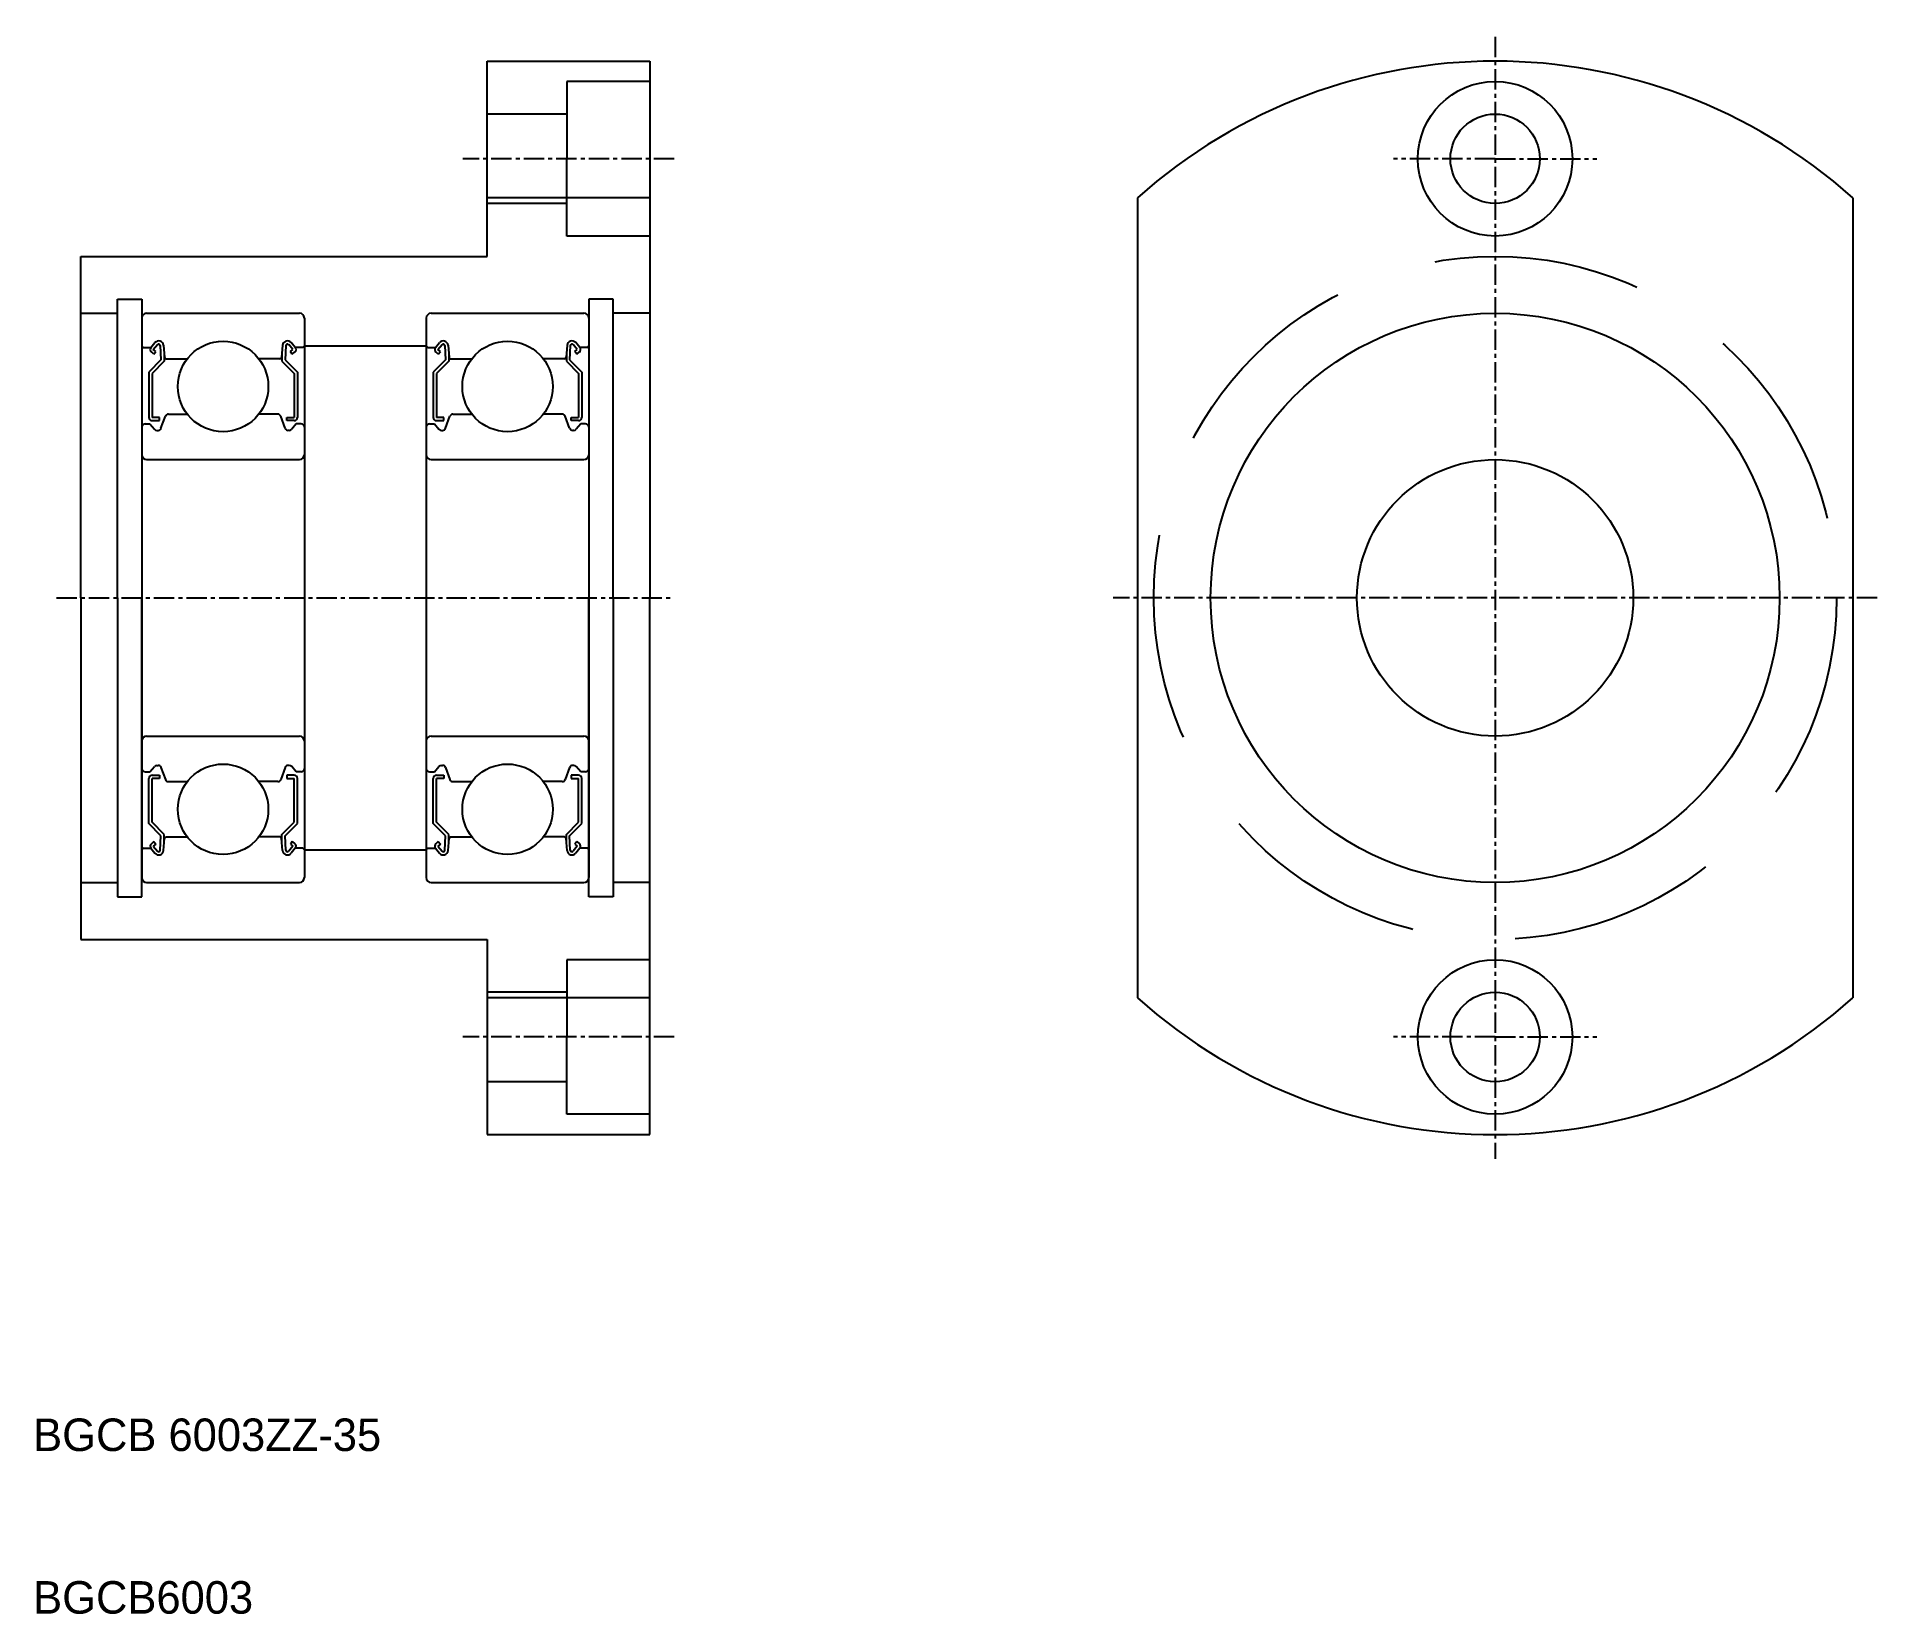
# Model space of a CAD drawing. Extents: x 144 to 257, y 57 to 154.
import ezdxf

# ---------------------------------------------------------------- set-up
doc = ezdxf.new("R2010")
doc.units = 0
doc.linetypes.add('CENTER', pattern=[2, 1.25, -0.25, 0.25, -0.25])
doc.linetypes.add('DASHED', pattern=[19.05, 12.7, -6.35])
doc.layers.get('0').update_dxf_attribs({"linetype": 'CONTINUOUS'})
doc.layers.add('CENTER', color=1, linetype='CENTER')

msp = doc.modelspace()

# ---------------------------------------------------------------- linework, layer by layer
for p, q in [((171.47, 140.39), (171.47, 152.39)), ((171.47, 152.39), (181.47, 152.39)), ((181.47, 152.39), (181.47, 119.39)), ((181.47, 143.99), (171.47, 143.99)), ((211.47, 143.99), (211.47, 94.79)), ((255.47, 143.99), (255.47, 94.79)), ((146.47, 140.39), (171.47, 140.39)), ((146.47, 119.39), (146.47, 140.39)), ((150.22, 136.59), (150.22, 102.19)), ((150.52, 136.89), (159.92, 136.89)), ((160.22, 136.59), (160.22, 102.19)), ((167.72, 136.59), (167.72, 102.19)), ((168.02, 136.89), (177.42, 136.89)), ((177.72, 136.59), (177.72, 102.19)), ((150.32, 134.79), (150.78, 134.79)), ((150.78, 134.79), (151.03, 135.09)), ((150.93, 134.66), (151.19, 134.96)), ((151.36, 134.9), (151.4, 134.02)), ((151.56, 134.92), (151.62, 134.18)), ((158.88, 134.92), (158.82, 134.18)), ((159.08, 134.9), (159.04, 134.02)), ((159.51, 134.66), (159.26, 134.96)), ((159.66, 134.79), (159.41, 135.09)), ((160.12, 134.79), (159.66, 134.79)), ((167.82, 134.79), (168.28, 134.79)), ((168.28, 134.79), (168.53, 135.09)), ((168.43, 134.66), (168.69, 134.96)), ((168.86, 134.9), (168.9, 134.02)), ((169.06, 134.92), (169.12, 134.18)), ((176.38, 134.92), (176.32, 134.18)), ((176.58, 134.9), (176.54, 134.02)), ((177.01, 134.66), (176.76, 134.96)), ((177.16, 134.79), (176.91, 135.09)), ((177.62, 134.79), (177.16, 134.79)), ((151.4, 134.02), (150.65, 133.27)), ((150.96, 134.38), (150.81, 134.51)), ((151.6, 133.94), (150.85, 133.19)), ((151.09, 134.53), (150.93, 134.66)), ((150.96, 134.38), (151.09, 134.53)), ((151.6, 134.41), (151.6, 133.94)), ((151.72, 134.09), (153.02, 134.09)), ((158.72, 134.09), (157.42, 134.09)), ((158.84, 134.41), (158.84, 133.94)), ((158.84, 133.94), (159.59, 133.19)), ((159.04, 134.02), (159.79, 133.27)), ((159.36, 134.53), (159.51, 134.66)), ((159.48, 134.38), (159.36, 134.53)), ((159.48, 134.38), (159.64, 134.51)), ((168.9, 134.02), (168.15, 133.27)), ((168.46, 134.38), (168.31, 134.51)), ((169.1, 133.94), (168.35, 133.19)), ((168.59, 134.53), (168.43, 134.66)), ((168.46, 134.38), (168.59, 134.53)), ((169.1, 134.41), (169.1, 133.94)), ((169.22, 134.09), (170.52, 134.09)), ((176.22, 134.09), (174.92, 134.09)), ((176.34, 134.41), (176.34, 133.94)), ((176.34, 133.94), (177.09, 133.19)), ((176.54, 134.02), (177.29, 133.27)), ((176.86, 134.53), (177.01, 134.66)), ((176.98, 134.38), (176.86, 134.53)), ((176.98, 134.38), (177.14, 134.51)), ((150.65, 133.27), (150.65, 130.49)), ((150.85, 133.19), (150.85, 130.49)), ((159.59, 133.19), (159.59, 130.49)), ((159.79, 133.27), (159.79, 130.49)), ((168.15, 133.27), (168.15, 130.49)), ((168.35, 133.19), (168.35, 130.49)), ((177.09, 133.19), (177.09, 130.49)), ((177.29, 133.27), (177.29, 130.49)), ((151.3, 130.49), (150.85, 130.49)), ((150.85, 130.29), (151.3, 130.29)), ((151.3, 130.29), (151.3, 130.49)), ((151.4, 129.82), (151.67, 130.56)), ((151.86, 130.69), (153.02, 130.69)), ((158.58, 130.69), (157.42, 130.69)), ((159.04, 129.82), (158.77, 130.56)), ((159.14, 130.29), (159.14, 130.49)), ((159.14, 130.49), (159.59, 130.49)), ((159.59, 130.29), (159.14, 130.29)), ((168.8, 130.49), (168.35, 130.49)), ((168.35, 130.29), (168.8, 130.29)), ((168.8, 130.29), (168.8, 130.49)), ((168.9, 129.82), (169.17, 130.56)), ((169.36, 130.69), (170.52, 130.69)), ((176.08, 130.69), (174.92, 130.69)), ((176.54, 129.82), (176.27, 130.56)), ((176.64, 130.29), (176.64, 130.49)), ((176.64, 130.49), (177.09, 130.49)), ((177.09, 130.29), (176.64, 130.29)), ((150.42, 130.09), (150.72, 130.09)), ((150.72, 130.09), (151, 129.76)), ((151.15, 129.69), (151.22, 129.69)), ((159.29, 129.69), (159.23, 129.69)), ((159.72, 130.09), (159.45, 129.76)), ((160.02, 130.09), (159.72, 130.09)), ((167.92, 130.09), (168.22, 130.09)), ((168.22, 130.09), (168.5, 129.76)), ((168.65, 129.69), (168.72, 129.69)), ((176.79, 129.69), (176.73, 129.69)), ((177.22, 130.09), (176.95, 129.76)), ((177.52, 130.09), (177.22, 130.09)), ((150.52, 127.89), (159.92, 127.89)), ((168.02, 127.89), (177.42, 127.89)), ((146.47, 119.39), (146.47, 98.39)), ((181.47, 86.39), (181.47, 119.39)), ((150.52, 110.89), (159.92, 110.89)), ((168.02, 110.89), (177.42, 110.89)), ((150.42, 108.69), (150.72, 108.69)), ((150.72, 108.69), (151, 109.02)), ((151.15, 109.09), (151.22, 109.09)), ((151.4, 108.96), (151.67, 108.22)), ((159.04, 108.96), (158.77, 108.22)), ((159.29, 109.09), (159.23, 109.09)), ((159.72, 108.69), (159.45, 109.02)), ((160.02, 108.69), (159.72, 108.69)), ((167.92, 108.69), (168.22, 108.69)), ((168.22, 108.69), (168.5, 109.02)), ((168.65, 109.09), (168.72, 109.09)), ((168.9, 108.96), (169.17, 108.22)), ((176.54, 108.96), (176.27, 108.22)), ((176.79, 109.09), (176.73, 109.09)), ((177.22, 108.69), (176.95, 109.02)), ((177.52, 108.69), (177.22, 108.69)), ((150.65, 105.51), (150.65, 108.29)), ((150.85, 108.49), (151.3, 108.49)), ((150.85, 105.59), (150.85, 108.29)), ((151.3, 108.29), (150.85, 108.29)), ((151.3, 108.49), (151.3, 108.29)), ((151.86, 108.09), (153.02, 108.09)), ((158.58, 108.09), (157.42, 108.09)), ((159.14, 108.49), (159.14, 108.29)), ((159.59, 108.49), (159.14, 108.49)), ((159.14, 108.29), (159.59, 108.29)), ((159.59, 105.59), (159.59, 108.29)), ((159.79, 105.51), (159.79, 108.29)), ((168.15, 105.51), (168.15, 108.29)), ((168.35, 108.49), (168.8, 108.49)), ((168.8, 108.29), (168.35, 108.29)), ((168.35, 105.59), (168.35, 108.29)), ((168.8, 108.49), (168.8, 108.29)), ((169.36, 108.09), (170.52, 108.09)), ((176.08, 108.09), (174.92, 108.09)), ((176.64, 108.49), (176.64, 108.29)), ((177.09, 108.49), (176.64, 108.49)), ((176.64, 108.29), (177.09, 108.29)), ((177.09, 105.59), (177.09, 108.29)), ((177.29, 105.51), (177.29, 108.29)), ((151.4, 104.76), (150.65, 105.51)), ((151.6, 104.84), (150.85, 105.59)), ((158.84, 104.84), (159.59, 105.59)), ((159.04, 104.76), (159.79, 105.51)), ((168.9, 104.76), (168.15, 105.51)), ((169.1, 104.84), (168.35, 105.59)), ((176.34, 104.84), (177.09, 105.59)), ((176.54, 104.76), (177.29, 105.51)), ((150.96, 104.4), (150.81, 104.27)), ((151.09, 104.25), (150.93, 104.12)), ((150.96, 104.4), (151.09, 104.25)), ((151.36, 103.88), (151.4, 104.76)), ((151.56, 103.86), (151.62, 104.6)), ((151.6, 104.37), (151.6, 104.84)), ((151.72, 104.69), (153.02, 104.69)), ((158.72, 104.69), (157.42, 104.69)), ((158.88, 103.86), (158.82, 104.6)), ((158.84, 104.37), (158.84, 104.84)), ((159.08, 103.88), (159.04, 104.76)), ((159.48, 104.4), (159.36, 104.25)), ((159.36, 104.25), (159.51, 104.12)), ((159.48, 104.4), (159.64, 104.27)), ((168.46, 104.4), (168.31, 104.27)), ((168.59, 104.25), (168.43, 104.12)), ((168.46, 104.4), (168.59, 104.25)), ((168.86, 103.88), (168.9, 104.76)), ((169.06, 103.86), (169.12, 104.6)), ((169.1, 104.37), (169.1, 104.84)), ((169.22, 104.69), (170.52, 104.69)), ((176.22, 104.69), (174.92, 104.69)), ((176.38, 103.86), (176.32, 104.6)), ((176.34, 104.37), (176.34, 104.84)), ((176.58, 103.88), (176.54, 104.76)), ((176.98, 104.4), (176.86, 104.25)), ((176.86, 104.25), (177.01, 104.12)), ((176.98, 104.4), (177.14, 104.27)), ((150.32, 103.99), (150.78, 103.99)), ((150.78, 103.99), (151.03, 103.69)), ((150.93, 104.12), (151.19, 103.82)), ((159.51, 104.12), (159.26, 103.82)), ((159.66, 103.99), (159.41, 103.69)), ((160.12, 103.99), (159.66, 103.99)), ((167.82, 103.99), (168.28, 103.99)), ((168.28, 103.99), (168.53, 103.69)), ((168.43, 104.12), (168.69, 103.82)), ((177.01, 104.12), (176.76, 103.82)), ((177.16, 103.99), (176.91, 103.69)), ((177.62, 103.99), (177.16, 103.99)), ((150.52, 101.89), (159.92, 101.89)), ((153.02, 101.89), (153.02, 101.89)), ((155.22, 101.89), (155.22, 101.89)), ((168.02, 101.89), (177.42, 101.89)), ((170.52, 101.89), (170.52, 101.89)), ((172.72, 101.89), (172.72, 101.89)), ((146.47, 98.39), (171.47, 98.39)), ((171.47, 98.39), (171.47, 86.39)), ((181.47, 94.79), (171.47, 94.79)), ((171.47, 86.39), (181.47, 86.39))]:
    msp.add_line(p, q)
at = {"color": 3, "linetype": 'DASHED'}
for p, q in [((176.37, 151.14), (176.37, 146.39)), ((181.47, 151.14), (176.37, 151.14)), ((176.37, 149.14), (171.47, 149.14)), ((176.37, 141.64), (176.37, 146.39)), ((176.37, 143.64), (171.47, 143.64)), ((181.47, 141.64), (176.37, 141.64)), ((181.47, 97.14), (176.37, 97.14)), ((176.37, 97.14), (176.37, 92.39)), ((176.37, 95.14), (171.47, 95.14)), ((176.37, 87.64), (176.37, 92.39)), ((176.37, 89.64), (171.47, 89.64)), ((181.47, 87.64), (176.37, 87.64))]:
    msp.add_line(p, q, dxfattribs=at)
at = {"color": 7, "linetype": 'CONTINUOUS'}
for p, q in [((148.72, 119.39), (148.72, 137.76)), ((148.72, 137.76), (150.22, 137.76)), ((150.22, 137.76), (150.22, 119.39)), ((177.72, 137.76), (177.72, 119.39)), ((179.22, 137.76), (177.72, 137.76)), ((179.22, 119.39), (179.22, 137.76)), ((146.47, 136.89), (148.72, 136.89)), ((181.47, 136.89), (179.22, 136.89)), ((160.22, 134.89), (167.72, 134.89)), ((148.72, 119.39), (148.72, 101.01)), ((150.22, 101.01), (150.22, 119.39)), ((177.72, 101.01), (177.72, 119.39)), ((179.22, 119.39), (179.22, 101.01)), ((160.22, 103.89), (167.72, 103.89)), ((146.47, 101.89), (148.72, 101.89)), ((181.47, 101.89), (179.22, 101.89)), ((148.72, 101.01), (150.22, 101.01)), ((179.22, 101.01), (177.72, 101.01))]:
    msp.add_line(p, q, dxfattribs=at)
for centre, radius in [((233.47, 146.39), 4.75), ((233.47, 146.39), 2.75), ((233.47, 119.39), 17.5), ((155.22, 132.39), 2.78), ((172.72, 132.39), 2.78), ((233.47, 119.39), 8.5), ((155.22, 106.39), 2.78), ((172.72, 106.39), 2.78), ((233.47, 92.39), 4.75), ((233.47, 92.39), 2.75)]:
    msp.add_circle(centre, radius)
at = {"color": 3, "linetype": 'DASHED'}
msp.add_circle((233.47, 119.39), 21, dxfattribs=at)
for centre, radius, start, end in [((233.47, 119.39), 33, 48.1897, 131.8103), ((150.52, 136.59), 0.3, 90, 180), ((159.92, 136.59), 0.3, 0, 90), ((168.02, 136.59), 0.3, 90, 180), ((177.42, 136.59), 0.3, 0, 90), ((150.32, 134.89), 0.1, 180, 270), ((150.94, 134.66), 0.2, 140.0031, 230.0823), ((151.26, 134.89), 0.3, 4.9968, 140.0031), ((151.26, 134.89), 0.1, 2.8198, 140.0012), ((159.18, 134.89), 0.3, 39.9969, 175.0032), ((159.18, 134.89), 0.1, 39.9988, 177.1802), ((159.51, 134.66), 0.2, 309.9177, 39.9969), ((160.12, 134.89), 0.1, 270, 0), ((167.82, 134.89), 0.1, 180, 270), ((168.44, 134.66), 0.2, 140.0031, 230.0823), ((168.76, 134.89), 0.3, 4.9968, 140.0031), ((168.76, 134.89), 0.1, 2.8198, 140.0012), ((176.68, 134.89), 0.3, 39.9969, 175.0032), ((176.68, 134.89), 0.1, 39.9988, 177.1802), ((177.01, 134.66), 0.2, 309.9177, 39.9969), ((177.62, 134.89), 0.1, 270, 0), ((151.72, 134.19), 0.1, 184.9968, 270), ((158.72, 134.19), 0.1, 270, 355.0032), ((169.22, 134.19), 0.1, 184.9968, 270), ((176.22, 134.19), 0.1, 270, 355.0032), ((150.85, 130.49), 0.2, 180, 270), ((151.86, 130.49), 0.2, 90, 159.9921), ((158.58, 130.49), 0.2, 20.0079, 90), ((159.59, 130.49), 0.2, 270, 0), ((168.35, 130.49), 0.2, 180, 270), ((169.36, 130.49), 0.2, 90, 159.9921), ((176.08, 130.49), 0.2, 20.0079, 90), ((177.09, 130.49), 0.2, 270, 0), ((150.42, 129.89), 0.2, 90, 180), ((151.15, 129.89), 0.2, 219.9947, 270), ((151.22, 129.89), 0.2, 270, 339.9921), ((159.23, 129.89), 0.2, 200.0079, 270), ((159.29, 129.89), 0.2, 270, 320.0053), ((160.02, 129.89), 0.2, 0, 90), ((167.92, 129.89), 0.2, 90, 180), ((168.65, 129.89), 0.2, 219.9947, 270), ((168.72, 129.89), 0.2, 270, 339.9921), ((176.73, 129.89), 0.2, 200.0079, 270), ((176.79, 129.89), 0.2, 270, 320.0053), ((177.52, 129.89), 0.2, 0, 90), ((150.52, 128.19), 0.3, 180, 270), ((159.92, 128.19), 0.3, 270, 0), ((168.02, 128.19), 0.3, 180, 270), ((177.42, 128.19), 0.3, 270, 0), ((150.52, 110.59), 0.3, 90, 180), ((159.92, 110.59), 0.3, 0, 90), ((168.02, 110.59), 0.3, 90, 180), ((177.42, 110.59), 0.3, 0, 90), ((150.42, 108.89), 0.2, 180, 270), ((151.15, 108.89), 0.2, 90, 140.0053), ((151.22, 108.89), 0.2, 20.0079, 90), ((159.23, 108.89), 0.2, 90, 159.9921), ((159.29, 108.89), 0.2, 39.9947, 90), ((160.02, 108.89), 0.2, 270, 0), ((167.92, 108.89), 0.2, 180, 270), ((168.65, 108.89), 0.2, 90, 140.0053), ((168.72, 108.89), 0.2, 20.0079, 90), ((176.73, 108.89), 0.2, 90, 159.9921), ((176.79, 108.89), 0.2, 39.9947, 90), ((177.52, 108.89), 0.2, 270, 0), ((150.85, 108.29), 0.2, 90, 180), ((151.86, 108.29), 0.2, 200.0079, 270), ((158.58, 108.29), 0.2, 270, 339.9921), ((159.59, 108.29), 0.2, 0, 90), ((168.35, 108.29), 0.2, 90, 180), ((169.36, 108.29), 0.2, 200.0079, 270), ((176.08, 108.29), 0.2, 270, 339.9921), ((177.09, 108.29), 0.2, 0, 90), ((150.94, 104.12), 0.2, 129.9177, 219.9969), ((151.72, 104.59), 0.1, 90, 175.0032), ((158.72, 104.59), 0.1, 4.9968, 90), ((159.51, 104.12), 0.2, 320.0031, 50.0823), ((168.44, 104.12), 0.2, 129.9177, 219.9969), ((169.22, 104.59), 0.1, 90, 175.0032), ((176.22, 104.59), 0.1, 4.9968, 90), ((177.01, 104.12), 0.2, 320.0031, 50.0823), ((150.32, 103.89), 0.1, 90, 180), ((151.26, 103.88), 0.3, 219.9969, 355.0032), ((151.26, 103.88), 0.1, 219.9988, 357.1802), ((159.18, 103.88), 0.3, 184.9968, 320.0031), ((159.18, 103.88), 0.1, 182.8198, 320.0012), ((160.12, 103.89), 0.1, 0, 90), ((167.82, 103.89), 0.1, 90, 180), ((168.76, 103.88), 0.3, 219.9969, 355.0032), ((168.76, 103.88), 0.1, 219.9988, 357.1802), ((176.68, 103.88), 0.3, 184.9968, 320.0031), ((176.68, 103.88), 0.1, 182.8198, 320.0012), ((177.62, 103.89), 0.1, 0, 90), ((150.52, 102.19), 0.3, 180, 270), ((159.92, 102.19), 0.3, 270, 0), ((168.02, 102.19), 0.3, 180, 270), ((177.42, 102.19), 0.3, 270, 0), ((233.47, 119.39), 33, 228.1897, 311.8103)]:
    msp.add_arc(centre, radius, start, end)
at = {"layer": 'CENTER'}
for p, q in [((233.47, 153.89), (233.47, 84.89)), ((182.97, 146.39), (169.97, 146.39)), ((233.47, 146.39), (227.22, 146.39)), ((233.47, 146.39), (239.72, 146.39)), ((144.97, 119.39), (182.97, 119.39)), ((256.97, 119.39), (209.97, 119.39)), ((182.97, 92.39), (169.97, 92.39)), ((233.47, 92.39), (227.22, 92.39)), ((233.47, 92.39), (239.72, 92.39))]:
    msp.add_line(p, q, dxfattribs=at)

# ---------------------------------------------------------------- texts
for s, p in [('BGCB 6003ZZ-35', (143.54, 66.93)), ('BGCB6003', (143.54, 56.93))]:
    msp.add_text(s, height=2).set_placement(p)

doc.saveas('drawing.dxf')
